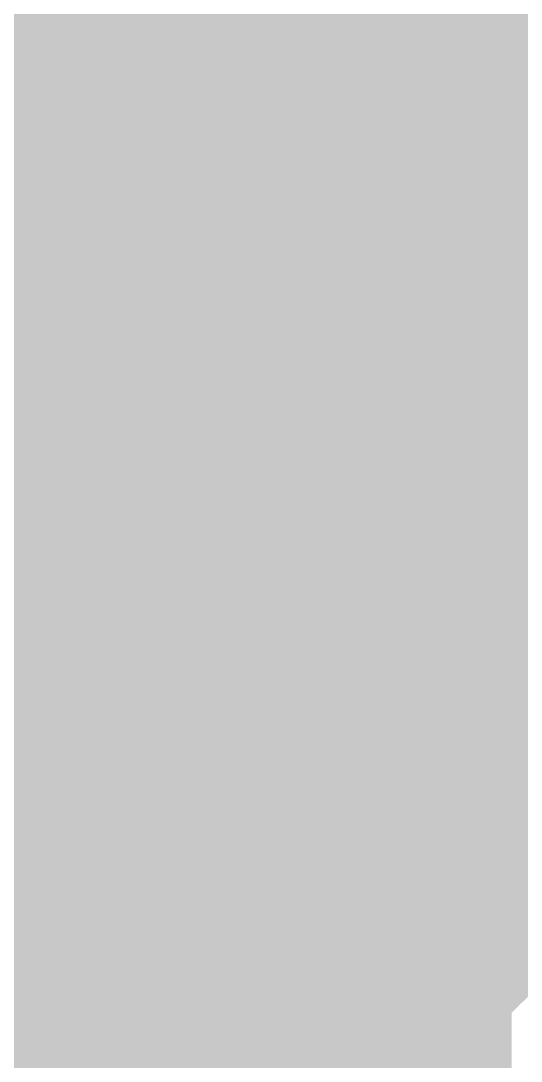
# Model space of a CAD drawing. Header units: inches. Extents: x 22 to 371, y 55 to 284.
# Drawn here: x 92.239 to 92.677, y 135.163 to 136.074 of the extents above; entities that cross this region are included whole.
import ezdxf

# ---------------------------------------------------------------- set-up
doc = ezdxf.new("R2010")
doc.units = ezdxf.units.IN
for name, color, linetype in [('Bottom Layer', 5, 'Continuous'), ('Bottom Solder', 6, 'Continuous'), ('Layer 1', 16, 'Continuous'), ('Layer 2', 76, 'Continuous'), ('Multi-Layer', 9, 'Continuous'), ('Top Layer', 1, 'Continuous'), ('Top Solder', 216, 'Continuous')]:
    doc.layers.add(name, color=color, linetype=linetype)

# ---------------------------------------------------------------- blocks, each defined once
blk = doc.blocks.new('0022112022_337')
at = {"layer": 'Bottom Layer'}
blk.add_hatch(color=5, dxfattribs=at).paths.add_polyline_path([(-2.27, 1), (-0.27, 1), (-0.27, -1), (-2.27, -1)])
at = {"layer": 'Bottom Solder'}
blk.add_hatch(color=6, dxfattribs=at).paths.add_polyline_path([(-2.3208, 1.0508), (-0.2192, 1.0508), (-0.2192, -1.0508), (-2.3208, -1.0508)])
at = {"layer": 'Layer 1'}
blk.add_hatch(color=16, dxfattribs=at).paths.add_polyline_path([(-2.27, 1), (-0.27, 1), (-0.27, -1), (-2.27, -1)])
at = {"layer": 'Layer 2'}
blk.add_hatch(color=76, dxfattribs=at).paths.add_polyline_path([(-2.27, 1), (-0.27, 1), (-0.27, -1), (-2.27, -1)])
at = {"layer": 'Multi-Layer'}
blk.add_hatch(color=9, dxfattribs=at).paths.add_polyline_path([(-2.27, 1), (-0.27, 1), (-0.27, -1), (-2.27, -1)])
at = {"layer": 'Top Layer'}
blk.add_hatch(color=1, dxfattribs=at).paths.add_polyline_path([(-2.27, 1), (-0.27, 1), (-0.27, -1), (-2.27, -1)])
at = {"layer": 'Top Solder'}
blk.add_hatch(color=216, dxfattribs=at).paths.add_polyline_path([(-2.3208, 1.0508), (-0.2192, 1.0508), (-0.2192, -1.0508), (-2.3208, -1.0508)])

msp = doc.modelspace()

# ---------------------------------------------------------------- linework, layer by layer
at = {"layer": 'Bottom Layer'}
msp.add_lwpolyline([(91.6178, 134.86114, 1, 1, 0), (93.6498, 136.89314, 1, 1, 0)], format="xyseb", dxfattribs=at)

# ---------------------------------------------------------------- block references
at = {"rotation": 180}
msp.add_blockref('0022112022_337', (90.3478, 134.86114), dxfattribs=at)

doc.saveas('drawing.dxf')
